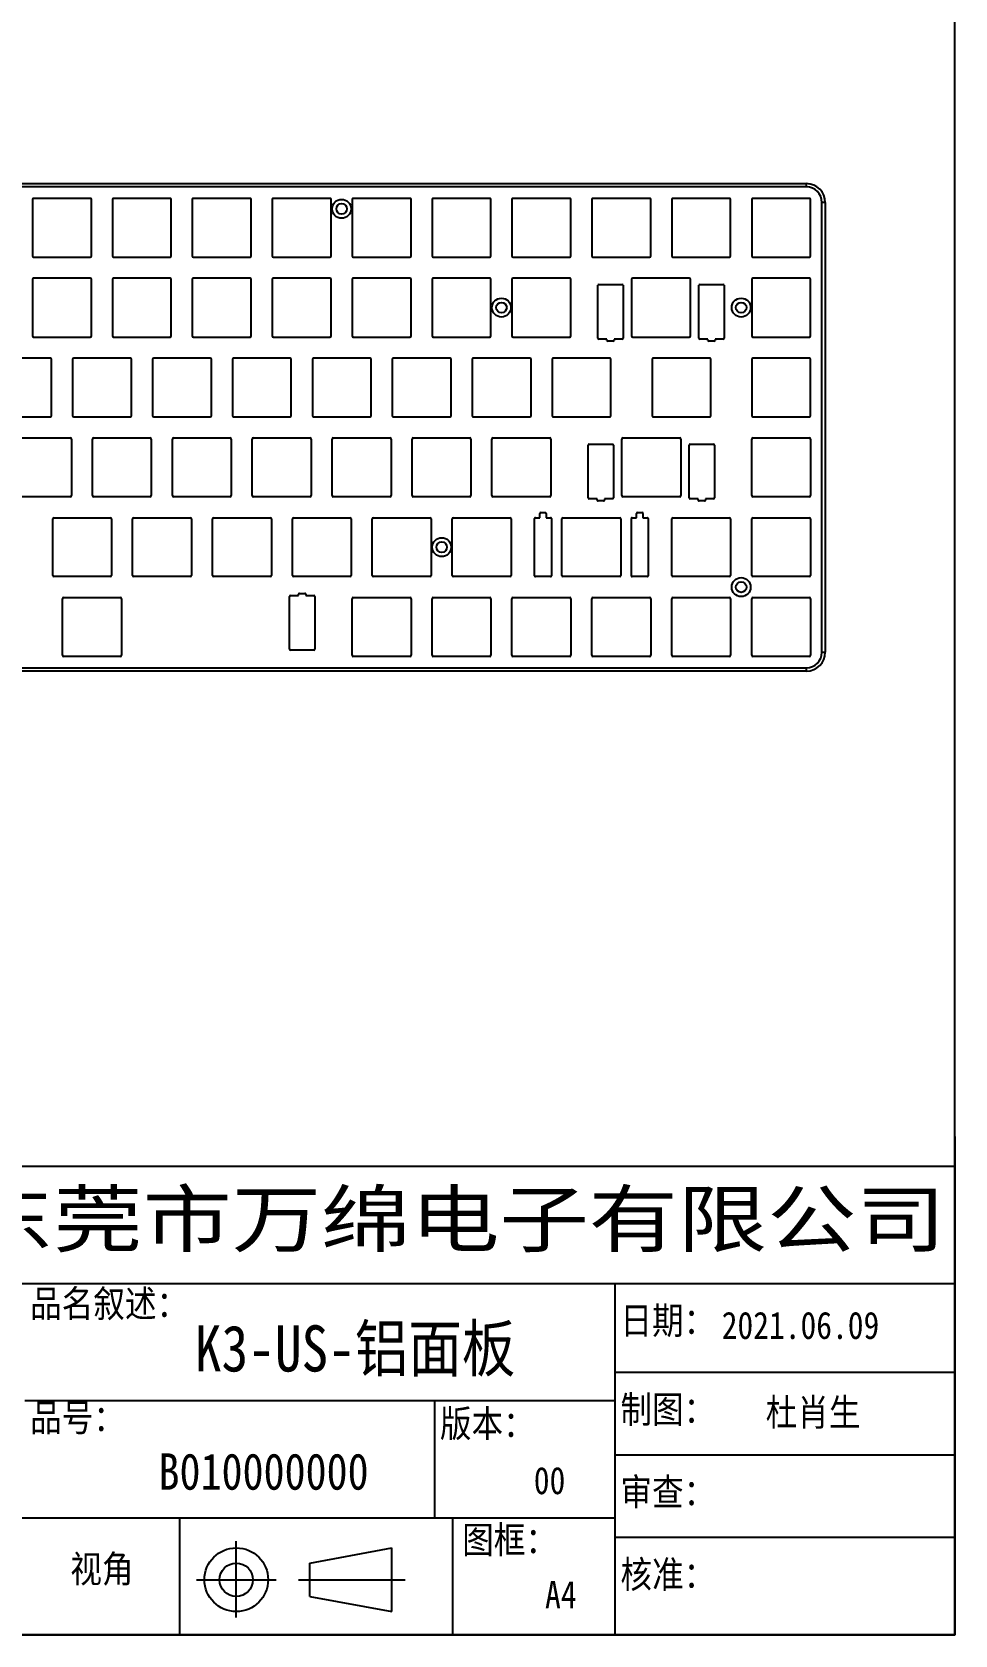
# Model space of a CAD drawing. Header units: millimetres. Extents: x -670 to 186, y 33 to 638.
# Drawn here: x -33.7 to 185.8, y 32.9 to 414.3 of the extents above; entities that cross this region are included whole.
import ezdxf

# ---------------------------------------------------------------- set-up
doc = ezdxf.new("R2010")
doc.units = ezdxf.units.MM
doc.header["$LTSCALE"] = 16.335
doc.layers.get('0').update_dxf_attribs({"linetype": 'CONTINUOUS'})
doc.layers.add('图框', color=7, linetype='CONTINUOUS')
doc.styles.get("Standard").update_dxf_attribs({"font": '', "width": 0.85, "height": 6})
doc.styles.get('Standard').set_extended_font_data('SimSun')

msp = doc.modelspace()

# ---------------------------------------------------------------- linework, layer by layer
at = {"color": 7, "linetype": 'Continuous'}
for p, q in [((-146.567, 378.227), (150.433, 378.227)), ((150.433, 377.427), (150.433, 378.227)), ((150.433, 377.427), (-146.567, 377.427)), ((-33.567, 374.457), (-33.567, 360.997)), ((-19.837, 374.727), (-33.297, 374.727)), ((-19.567, 360.997), (-19.567, 374.457)), ((-14.567, 374.457), (-14.567, 360.997)), ((-0.837, 374.727), (-14.297, 374.727)), ((-0.567, 360.997), (-0.567, 374.457)), ((4.433, 374.457), (4.433, 360.997)), ((18.163, 374.727), (4.703, 374.727)), ((18.433, 360.997), (18.433, 374.457)), ((23.433, 374.457), (23.433, 360.997)), ((37.163, 374.727), (23.703, 374.727)), ((37.433, 360.997), (37.433, 374.457)), ((42.433, 374.457), (42.433, 360.997)), ((56.163, 374.727), (42.703, 374.727)), ((56.433, 360.997), (56.433, 374.457)), ((61.433, 374.457), (61.433, 360.997)), ((75.163, 374.727), (61.703, 374.727)), ((75.433, 360.997), (75.433, 374.457)), ((80.433, 374.457), (80.433, 360.997)), ((94.163, 374.727), (80.703, 374.727)), ((94.433, 360.997), (94.433, 374.457)), ((99.433, 374.457), (99.433, 360.997)), ((113.163, 374.727), (99.703, 374.727)), ((113.433, 360.997), (113.433, 374.457)), ((118.433, 374.457), (118.433, 360.997)), ((132.163, 374.727), (118.703, 374.727)), ((132.433, 360.997), (132.433, 374.457)), ((137.433, 374.457), (137.433, 360.997)), ((151.163, 374.727), (137.703, 374.727)), ((151.433, 360.997), (151.433, 374.457)), ((154.933, 373.727), (154.133, 373.727)), ((154.133, 266.727), (154.133, 373.727)), ((154.933, 373.727), (154.933, 266.727)), ((-33.297, 360.727), (-19.837, 360.727)), ((-14.297, 360.727), (-0.837, 360.727)), ((4.703, 360.727), (18.163, 360.727)), ((23.703, 360.727), (37.163, 360.727)), ((42.703, 360.727), (56.163, 360.727)), ((61.703, 360.727), (75.163, 360.727)), ((80.703, 360.727), (94.163, 360.727)), ((99.703, 360.727), (113.163, 360.727)), ((118.703, 360.727), (132.163, 360.727)), ((137.703, 360.727), (151.163, 360.727)), ((-33.567, 355.457), (-33.567, 341.997)), ((-19.837, 355.727), (-33.297, 355.727)), ((-19.567, 341.997), (-19.567, 355.457)), ((-14.567, 355.457), (-14.567, 341.997)), ((-0.837, 355.727), (-14.297, 355.727)), ((-0.567, 341.997), (-0.567, 355.457)), ((4.433, 355.457), (4.433, 341.997)), ((18.163, 355.727), (4.703, 355.727)), ((18.433, 341.997), (18.433, 355.457)), ((23.433, 355.457), (23.433, 341.997)), ((37.163, 355.727), (23.703, 355.727)), ((37.433, 341.997), (37.433, 355.457)), ((42.433, 355.457), (42.433, 341.997)), ((56.163, 355.727), (42.703, 355.727)), ((56.433, 341.997), (56.433, 355.457)), ((61.433, 355.457), (61.433, 341.997)), ((75.163, 355.727), (61.703, 355.727)), ((75.433, 341.997), (75.433, 355.457)), ((80.433, 355.457), (80.433, 341.997)), ((94.163, 355.727), (80.703, 355.727)), ((94.433, 341.997), (94.433, 355.457)), ((108.873, 355.457), (108.873, 341.997)), ((122.603, 355.727), (109.143, 355.727)), ((122.873, 341.997), (122.873, 355.457)), ((137.433, 355.457), (137.433, 341.997)), ((151.163, 355.727), (137.703, 355.727)), ((151.433, 341.997), (151.433, 355.457)), ((100.873, 341.427), (100.873, 354.027)), ((101.073, 354.227), (106.673, 354.227)), ((106.873, 354.027), (106.873, 341.427)), ((124.873, 341.427), (124.873, 354.027)), ((125.073, 354.227), (130.673, 354.227)), ((130.873, 354.027), (130.873, 341.427)), ((-33.297, 341.727), (-19.837, 341.727)), ((-14.297, 341.727), (-0.837, 341.727)), ((4.703, 341.727), (18.163, 341.727)), ((23.703, 341.727), (37.163, 341.727)), ((42.703, 341.727), (56.163, 341.727)), ((61.703, 341.727), (75.163, 341.727)), ((80.703, 341.727), (94.163, 341.727)), ((103.023, 341.227), (101.073, 341.227)), ((103.023, 340.927), (103.023, 341.227)), ((104.523, 340.727), (103.223, 340.727)), ((106.673, 341.227), (104.723, 341.227)), ((104.723, 341.227), (104.723, 340.927)), ((109.143, 341.727), (122.603, 341.727)), ((127.023, 341.227), (125.073, 341.227)), ((127.023, 340.927), (127.023, 341.227)), ((128.523, 340.727), (127.223, 340.727)), ((130.673, 341.227), (128.723, 341.227)), ((128.723, 341.227), (128.723, 340.927)), ((137.703, 341.727), (151.163, 341.727)), ((-29.297, 336.727), (-42.757, 336.727)), ((-29.027, 322.997), (-29.027, 336.457)), ((-24.027, 336.457), (-24.027, 322.997)), ((-10.297, 336.727), (-23.757, 336.727)), ((-10.027, 322.997), (-10.027, 336.457)), ((-5.027, 336.457), (-5.027, 322.997)), ((8.703, 336.727), (-4.757, 336.727)), ((8.973, 322.997), (8.973, 336.457)), ((13.973, 336.457), (13.973, 322.997)), ((27.703, 336.727), (14.243, 336.727)), ((27.973, 322.997), (27.973, 336.457)), ((32.973, 336.457), (32.973, 322.997)), ((46.703, 336.727), (33.243, 336.727)), ((46.973, 322.997), (46.973, 336.457)), ((51.973, 336.457), (51.973, 322.997)), ((65.703, 336.727), (52.243, 336.727)), ((65.973, 322.997), (65.973, 336.457)), ((70.973, 336.457), (70.973, 322.997)), ((84.703, 336.727), (71.243, 336.727)), ((84.973, 322.997), (84.973, 336.457)), ((89.973, 336.457), (89.973, 322.997)), ((103.703, 336.727), (90.243, 336.727)), ((103.973, 322.997), (103.973, 336.457)), ((137.433, 336.457), (137.433, 322.997)), ((151.163, 336.727), (137.703, 336.727)), ((151.433, 322.997), (151.433, 336.457)), ((-42.757, 322.727), (-29.297, 322.727)), ((-23.757, 322.727), (-10.297, 322.727)), ((-4.757, 322.727), (8.703, 322.727)), ((14.243, 322.727), (27.703, 322.727)), ((33.243, 322.727), (46.703, 322.727)), ((52.243, 322.727), (65.703, 322.727)), ((71.243, 322.727), (84.703, 322.727)), ((90.243, 322.727), (103.703, 322.727)), ((137.703, 322.727), (151.163, 322.727)), ((-38.047, 317.727), (-24.587, 317.727)), ((-24.317, 317.457), (-24.317, 303.997)), ((-19.317, 303.997), (-19.317, 317.457)), ((-19.047, 317.727), (-5.587, 317.727)), ((-5.317, 317.457), (-5.317, 303.997)), ((-0.317, 303.997), (-0.317, 317.457)), ((-0.047, 317.727), (13.413, 317.727)), ((13.683, 317.457), (13.683, 303.997)), ((18.683, 303.997), (18.683, 317.457)), ((18.953, 317.727), (32.413, 317.727)), ((32.683, 317.457), (32.683, 303.997)), ((37.683, 303.997), (37.683, 317.457)), ((37.953, 317.727), (51.413, 317.727)), ((51.683, 317.457), (51.683, 303.997)), ((56.683, 303.997), (56.683, 317.457)), ((56.953, 317.727), (70.413, 317.727)), ((70.683, 317.457), (70.683, 303.997)), ((75.683, 303.997), (75.683, 317.457)), ((75.953, 317.727), (89.413, 317.727)), ((89.683, 317.457), (89.683, 303.997)), ((137.433, 303.997), (137.433, 317.457)), ((137.703, 317.727), (151.163, 317.727)), ((151.433, 317.457), (151.433, 303.997)), ((-24.587, 303.727), (-38.047, 303.727)), ((-5.587, 303.727), (-19.047, 303.727)), ((13.413, 303.727), (-0.047, 303.727)), ((32.413, 303.727), (18.953, 303.727)), ((51.413, 303.727), (37.953, 303.727)), ((70.413, 303.727), (56.953, 303.727)), ((89.413, 303.727), (75.953, 303.727)), ((151.163, 303.727), (137.703, 303.727)), ((-28.767, 284.997), (-28.767, 298.457)), ((-28.497, 298.727), (-15.037, 298.727)), ((-14.767, 298.457), (-14.767, 284.997)), ((-9.767, 284.997), (-9.767, 298.457)), ((-9.497, 298.727), (3.963, 298.727)), ((4.233, 298.457), (4.233, 284.997)), ((9.233, 284.997), (9.233, 298.457)), ((9.503, 298.727), (22.963, 298.727)), ((23.233, 298.457), (23.233, 284.997)), ((28.233, 284.997), (28.233, 298.457)), ((28.503, 298.727), (41.963, 298.727)), ((42.233, 298.457), (42.233, 284.997)), ((47.233, 284.997), (47.233, 298.457)), ((47.503, 298.727), (60.963, 298.727)), ((61.233, 298.457), (61.233, 284.997)), ((66.233, 284.997), (66.233, 298.457)), ((66.503, 298.727), (79.963, 298.727)), ((80.233, 298.457), (80.233, 284.997)), ((85.833, 284.927), (85.833, 298.527)), ((86.033, 298.727), (87.083, 298.727)), ((87.083, 298.727), (87.083, 299.777)), ((87.283, 299.977), (88.383, 299.977)), ((88.583, 299.777), (88.583, 298.727)), ((88.583, 298.727), (89.633, 298.727)), ((89.833, 298.527), (89.833, 284.927)), ((92.333, 284.997), (92.333, 298.457)), ((92.603, 298.727), (106.063, 298.727)), ((106.333, 298.457), (106.333, 284.997)), ((108.833, 284.927), (108.833, 298.527)), ((109.033, 298.727), (110.083, 298.727)), ((110.083, 298.727), (110.083, 299.777)), ((110.283, 299.977), (111.383, 299.977)), ((111.583, 299.777), (111.583, 298.727)), ((111.583, 298.727), (112.633, 298.727)), ((112.833, 298.527), (112.833, 284.927)), ((118.433, 284.997), (118.433, 298.457)), ((118.703, 298.727), (132.163, 298.727)), ((132.433, 298.457), (132.433, 284.997)), ((137.433, 284.997), (137.433, 298.457)), ((137.703, 298.727), (151.163, 298.727)), ((151.433, 298.457), (151.433, 284.997)), ((-15.037, 284.727), (-28.497, 284.727)), ((3.963, 284.727), (-9.497, 284.727)), ((22.963, 284.727), (9.503, 284.727)), ((41.963, 284.727), (28.503, 284.727)), ((60.963, 284.727), (47.503, 284.727)), ((79.963, 284.727), (66.503, 284.727)), ((89.633, 284.727), (86.033, 284.727)), ((106.063, 284.727), (92.603, 284.727)), ((112.633, 284.727), (109.033, 284.727)), ((132.163, 284.727), (118.703, 284.727)), ((151.163, 284.727), (137.703, 284.727)), ((-26.442, 265.997), (-26.442, 279.457)), ((-26.172, 279.727), (-12.712, 279.727)), ((-12.442, 279.457), (-12.442, 265.997)), ((27.558, 267.427), (27.558, 280.027)), ((27.758, 280.227), (29.708, 280.227)), ((29.708, 280.227), (29.708, 280.527)), ((29.908, 280.727), (31.208, 280.727)), ((31.408, 280.527), (31.408, 280.227)), ((31.408, 280.227), (33.358, 280.227)), ((33.558, 280.027), (33.558, 267.427)), ((42.433, 265.997), (42.433, 279.457)), ((42.703, 279.727), (56.163, 279.727)), ((56.433, 279.457), (56.433, 265.997)), ((61.433, 265.997), (61.433, 279.457)), ((61.703, 279.727), (75.163, 279.727)), ((75.433, 279.457), (75.433, 265.997)), ((80.433, 265.997), (80.433, 279.457)), ((80.703, 279.727), (94.163, 279.727)), ((94.433, 279.457), (94.433, 265.997)), ((99.433, 265.997), (99.433, 279.457)), ((99.703, 279.727), (113.163, 279.727)), ((113.433, 279.457), (113.433, 265.997)), ((118.433, 265.997), (118.433, 279.457)), ((118.703, 279.727), (132.163, 279.727)), ((132.433, 279.457), (132.433, 265.997)), ((137.433, 265.997), (137.433, 279.457)), ((137.703, 279.727), (151.163, 279.727)), ((151.433, 279.457), (151.433, 265.997)), ((33.358, 267.227), (27.758, 267.227)), ((-12.712, 265.727), (-26.172, 265.727)), ((56.163, 265.727), (42.703, 265.727)), ((75.163, 265.727), (61.703, 265.727)), ((94.163, 265.727), (80.703, 265.727)), ((113.163, 265.727), (99.703, 265.727)), ((132.163, 265.727), (118.703, 265.727)), ((151.163, 265.727), (137.703, 265.727)), ((154.133, 266.727), (154.933, 266.727)), ((-146.567, 263.027), (150.433, 263.027)), ((150.433, 262.227), (-146.567, 262.227)), ((150.433, 262.227), (150.433, 263.027))]:
    msp.add_line(p, q, dxfattribs=at)
at = {"color": 1, "linetype": 'Continuous'}
for p, q in [((113.733, 336.457), (113.733, 322.997)), ((127.463, 336.727), (114.003, 336.727)), ((127.733, 322.997), (127.733, 336.457)), ((114.003, 322.727), (127.463, 322.727)), ((106.583, 303.997), (106.583, 317.457)), ((106.853, 317.727), (120.313, 317.727)), ((120.583, 317.457), (120.583, 303.997)), ((98.583, 303.427), (98.583, 316.027)), ((98.783, 316.227), (104.383, 316.227)), ((104.583, 316.027), (104.583, 303.427)), ((122.583, 303.427), (122.583, 316.027)), ((122.783, 316.227), (128.383, 316.227)), ((128.583, 316.027), (128.583, 303.427)), ((100.733, 303.227), (98.783, 303.227)), ((100.733, 302.927), (100.733, 303.227)), ((102.233, 302.727), (100.933, 302.727)), ((104.383, 303.227), (102.433, 303.227)), ((102.433, 303.227), (102.433, 302.927)), ((120.313, 303.727), (106.853, 303.727)), ((124.733, 303.227), (122.783, 303.227)), ((124.733, 302.927), (124.733, 303.227)), ((126.233, 302.727), (124.933, 302.727)), ((128.383, 303.227), (126.433, 303.227)), ((126.433, 303.227), (126.433, 302.927))]:
    msp.add_line(p, q, dxfattribs=at)
at = {"color": 7, "linetype": 'Continuous'}
for centre, radius in [((39.933, 372.227), 2.25), ((39.933, 372.227), 1.25), ((77.933, 348.727), 2.25), ((134.933, 348.727), 2.25), ((77.933, 348.727), 1.25), ((134.933, 348.727), 1.25), ((63.733, 291.727), 2.25), ((63.733, 291.727), 1.25), ((134.933, 282.227), 2.25), ((134.933, 282.227), 1.25)]:
    msp.add_circle(centre, radius, dxfattribs=at)
for centre, radius, start, end in [((150.433, 373.727), 4.5, 0, 90), ((-33.297, 374.457), 0.27, 90, 180), ((-19.837, 374.457), 0.27, 0, 90), ((-14.297, 374.457), 0.27, 90, 180), ((-0.837, 374.457), 0.27, 0, 90), ((4.703, 374.457), 0.27, 90, 180), ((18.163, 374.457), 0.27, 0, 90), ((23.703, 374.457), 0.27, 90, 180), ((37.163, 374.457), 0.27, 0, 90), ((42.703, 374.457), 0.27, 90, 180), ((56.163, 374.457), 0.27, 0, 90), ((61.703, 374.457), 0.27, 90, 180), ((75.163, 374.457), 0.27, 0, 90), ((80.703, 374.457), 0.27, 90, 180), ((94.163, 374.457), 0.27, 0, 90), ((99.703, 374.457), 0.27, 90, 180), ((113.163, 374.457), 0.27, 0, 90), ((118.703, 374.457), 0.27, 90, 180), ((132.163, 374.457), 0.27, 0, 90), ((137.703, 374.457), 0.27, 90, 180), ((150.433, 373.727), 3.7, 0, 90), ((151.163, 374.457), 0.27, 0, 90), ((-33.297, 360.997), 0.27, 180, 270), ((-19.837, 360.997), 0.27, 270, 0), ((-14.297, 360.997), 0.27, 180, 270), ((-0.837, 360.997), 0.27, 270, 0), ((4.703, 360.997), 0.27, 180, 270), ((18.163, 360.997), 0.27, 270, 0), ((23.703, 360.997), 0.27, 180, 270), ((37.163, 360.997), 0.27, 270, 0), ((42.703, 360.997), 0.27, 180, 270), ((56.163, 360.997), 0.27, 270, 0), ((61.703, 360.997), 0.27, 180, 270), ((75.163, 360.997), 0.27, 270, 0), ((80.703, 360.997), 0.27, 180, 270), ((94.163, 360.997), 0.27, 270, 0), ((99.703, 360.997), 0.27, 180, 270), ((113.163, 360.997), 0.27, 270, 0), ((118.703, 360.997), 0.27, 180, 270), ((132.163, 360.997), 0.27, 270, 0), ((137.703, 360.997), 0.27, 180, 270), ((151.163, 360.997), 0.27, 270, 0), ((-33.297, 355.457), 0.27, 90, 180), ((-19.837, 355.457), 0.27, 0, 90), ((-14.297, 355.457), 0.27, 90, 180), ((-0.837, 355.457), 0.27, 0, 90), ((4.703, 355.457), 0.27, 90, 180), ((18.163, 355.457), 0.27, 0, 90), ((23.703, 355.457), 0.27, 90, 180), ((37.163, 355.457), 0.27, 0, 90), ((42.703, 355.457), 0.27, 90, 180), ((56.163, 355.457), 0.27, 0, 90), ((61.703, 355.457), 0.27, 90, 180), ((75.163, 355.457), 0.27, 0, 90), ((80.703, 355.457), 0.27, 90, 180), ((94.163, 355.457), 0.27, 0, 90), ((109.143, 355.457), 0.27, 90, 180), ((122.603, 355.457), 0.27, 0, 90), ((137.703, 355.457), 0.27, 90, 180), ((151.163, 355.457), 0.27, 0, 90), ((101.073, 354.027), 0.2, 90, 180), ((106.673, 354.027), 0.2, 0, 90), ((125.073, 354.027), 0.2, 90, 180), ((130.673, 354.027), 0.2, 0, 90), ((-33.297, 341.997), 0.27, 180, 270), ((-19.837, 341.997), 0.27, 270, 0), ((-14.297, 341.997), 0.27, 180, 270), ((-0.837, 341.997), 0.27, 270, 0), ((4.703, 341.997), 0.27, 180, 270), ((18.163, 341.997), 0.27, 270, 0), ((23.703, 341.997), 0.27, 180, 270), ((37.163, 341.997), 0.27, 270, 0), ((42.703, 341.997), 0.27, 180, 270), ((56.163, 341.997), 0.27, 270, 0), ((61.703, 341.997), 0.27, 180, 270), ((75.163, 341.997), 0.27, 270, 0), ((80.703, 341.997), 0.27, 180, 270), ((94.163, 341.997), 0.27, 270, 0), ((101.073, 341.427), 0.2, 180, 270), ((103.223, 340.927), 0.2, 180, 270), ((104.523, 340.927), 0.2, 270, 0), ((106.673, 341.427), 0.2, 270, 0), ((109.143, 341.997), 0.27, 180, 270), ((122.603, 341.997), 0.27, 270, 0), ((125.073, 341.427), 0.2, 180, 270), ((127.223, 340.927), 0.2, 180, 270), ((128.523, 340.927), 0.2, 270, 0), ((130.673, 341.427), 0.2, 270, 0), ((137.703, 341.997), 0.27, 180, 270), ((151.163, 341.997), 0.27, 270, 0), ((-29.297, 336.457), 0.27, 0, 90), ((-23.757, 336.457), 0.27, 90, 180), ((-10.297, 336.457), 0.27, 0, 90), ((-4.757, 336.457), 0.27, 90, 180), ((8.703, 336.457), 0.27, 0, 90), ((14.243, 336.457), 0.27, 90, 180), ((27.703, 336.457), 0.27, 0, 90), ((33.243, 336.457), 0.27, 90, 180), ((46.703, 336.457), 0.27, 0, 90), ((52.243, 336.457), 0.27, 90, 180), ((65.703, 336.457), 0.27, 0, 90), ((71.243, 336.457), 0.27, 90, 180), ((84.703, 336.457), 0.27, 0, 90), ((90.243, 336.457), 0.27, 90, 180), ((103.703, 336.457), 0.27, 0, 90), ((137.703, 336.457), 0.27, 90, 180), ((151.163, 336.457), 0.27, 0, 90), ((-29.297, 322.997), 0.27, 270, 0), ((-23.757, 322.997), 0.27, 180, 270), ((-10.297, 322.997), 0.27, 270, 0), ((-4.757, 322.997), 0.27, 180, 270), ((8.703, 322.997), 0.27, 270, 0), ((14.243, 322.997), 0.27, 180, 270), ((27.703, 322.997), 0.27, 270, 0), ((33.243, 322.997), 0.27, 180, 270), ((46.703, 322.997), 0.27, 270, 0), ((52.243, 322.997), 0.27, 180, 270), ((65.703, 322.997), 0.27, 270, 0), ((71.243, 322.997), 0.27, 180, 270), ((84.703, 322.997), 0.27, 270, 0), ((90.243, 322.997), 0.27, 180, 270), ((103.703, 322.997), 0.27, 270, 0), ((137.703, 322.997), 0.27, 180, 270), ((151.163, 322.997), 0.27, 270, 0), ((-24.587, 317.457), 0.27, 0, 90), ((-19.047, 317.457), 0.27, 90, 180), ((-5.587, 317.457), 0.27, 0, 90), ((-0.047, 317.457), 0.27, 90, 180), ((13.413, 317.457), 0.27, 0, 90), ((18.953, 317.457), 0.27, 90, 180), ((32.413, 317.457), 0.27, 0, 90), ((37.953, 317.457), 0.27, 90, 180), ((51.413, 317.457), 0.27, 0, 90), ((56.953, 317.457), 0.27, 90, 180), ((70.413, 317.457), 0.27, 0, 90), ((75.953, 317.457), 0.27, 90, 180), ((89.413, 317.457), 0.27, 0, 90), ((137.703, 317.457), 0.27, 90, 180), ((151.163, 317.457), 0.27, 0, 90), ((-24.587, 303.997), 0.27, 270, 0), ((-19.047, 303.997), 0.27, 180, 270), ((-5.587, 303.997), 0.27, 270, 0), ((-0.047, 303.997), 0.27, 180, 270), ((13.413, 303.997), 0.27, 270, 0), ((18.953, 303.997), 0.27, 180, 270), ((32.413, 303.997), 0.27, 270, 0), ((37.953, 303.997), 0.27, 180, 270), ((51.413, 303.997), 0.27, 270, 0), ((56.953, 303.997), 0.27, 180, 270), ((70.413, 303.997), 0.27, 270, 0), ((75.953, 303.997), 0.27, 180, 270), ((89.413, 303.997), 0.27, 270, 0), ((137.703, 303.997), 0.27, 180, 270), ((151.163, 303.997), 0.27, 270, 0), ((-28.497, 298.457), 0.27, 90, 180), ((-15.037, 298.457), 0.27, 0, 90), ((-9.497, 298.457), 0.27, 90, 180), ((3.963, 298.457), 0.27, 0, 90), ((9.503, 298.457), 0.27, 90, 180), ((22.963, 298.457), 0.27, 0, 90), ((28.503, 298.457), 0.27, 90, 180), ((41.963, 298.457), 0.27, 0, 90), ((47.503, 298.457), 0.27, 90, 180), ((60.963, 298.457), 0.27, 0, 90), ((66.503, 298.457), 0.27, 90, 180), ((79.963, 298.457), 0.27, 0, 90), ((86.033, 298.527), 0.2, 90, 180), ((87.283, 299.777), 0.2, 90, 180), ((88.383, 299.777), 0.2, 0, 90), ((89.633, 298.527), 0.2, 0, 90), ((92.603, 298.457), 0.27, 90, 180), ((106.063, 298.457), 0.27, 0, 90), ((109.033, 298.527), 0.2, 90, 180), ((110.283, 299.777), 0.2, 90, 180), ((111.383, 299.777), 0.2, 0, 90), ((112.633, 298.527), 0.2, 0, 90), ((118.703, 298.457), 0.27, 90, 180), ((132.163, 298.457), 0.27, 0, 90), ((137.703, 298.457), 0.27, 90, 180), ((151.163, 298.457), 0.27, 0, 90), ((-28.497, 284.997), 0.27, 180, 270), ((-15.037, 284.997), 0.27, 270, 0), ((-9.497, 284.997), 0.27, 180, 270), ((3.963, 284.997), 0.27, 270, 0), ((9.503, 284.997), 0.27, 180, 270), ((22.963, 284.997), 0.27, 270, 0), ((28.503, 284.997), 0.27, 180, 270), ((41.963, 284.997), 0.27, 270, 0), ((47.503, 284.997), 0.27, 180, 270), ((60.963, 284.997), 0.27, 270, 0), ((66.503, 284.997), 0.27, 180, 270), ((79.963, 284.997), 0.27, 270, 0), ((86.033, 284.927), 0.2, 180, 270), ((89.633, 284.927), 0.2, 270, 0), ((92.603, 284.997), 0.27, 180, 270), ((106.063, 284.997), 0.27, 270, 0), ((109.033, 284.927), 0.2, 180, 270), ((112.633, 284.927), 0.2, 270, 0), ((118.703, 284.997), 0.27, 180, 270), ((132.163, 284.997), 0.27, 270, 0), ((137.703, 284.997), 0.27, 180, 270), ((151.163, 284.997), 0.27, 270, 0), ((-26.172, 279.457), 0.27, 90, 180), ((-12.712, 279.457), 0.27, 0, 90), ((27.758, 280.027), 0.2, 90, 180), ((29.908, 280.527), 0.2, 90, 180), ((31.208, 280.527), 0.2, 0, 90), ((33.358, 280.027), 0.2, 0, 90), ((42.703, 279.457), 0.27, 90, 180), ((56.163, 279.457), 0.27, 0, 90), ((61.703, 279.457), 0.27, 90, 180), ((75.163, 279.457), 0.27, 0, 90), ((80.703, 279.457), 0.27, 90, 180), ((94.163, 279.457), 0.27, 0, 90), ((99.703, 279.457), 0.27, 90, 180), ((113.163, 279.457), 0.27, 0, 90), ((118.703, 279.457), 0.27, 90, 180), ((132.163, 279.457), 0.27, 0, 90), ((137.703, 279.457), 0.27, 90, 180), ((151.163, 279.457), 0.27, 0, 90), ((27.758, 267.427), 0.2, 180, 270), ((33.358, 267.427), 0.2, 270, 0), ((-26.172, 265.997), 0.27, 180, 270), ((-12.712, 265.997), 0.27, 270, 0), ((42.703, 265.997), 0.27, 180, 270), ((56.163, 265.997), 0.27, 270, 0), ((61.703, 265.997), 0.27, 180, 270), ((75.163, 265.997), 0.27, 270, 0), ((80.703, 265.997), 0.27, 180, 270), ((94.163, 265.997), 0.27, 270, 0), ((99.703, 265.997), 0.27, 180, 270), ((113.163, 265.997), 0.27, 270, 0), ((118.703, 265.997), 0.27, 180, 270), ((132.163, 265.997), 0.27, 270, 0), ((137.703, 265.997), 0.27, 180, 270), ((150.433, 266.727), 4.5, 270, 0), ((150.433, 266.727), 3.7, 270, 0), ((151.163, 265.997), 0.27, 270, 0)]:
    msp.add_arc(centre, radius, start, end, dxfattribs=at)
at = {"color": 1, "linetype": 'Continuous'}
for centre, radius, start, end in [((114.003, 336.457), 0.27, 90, 180), ((127.463, 336.457), 0.27, 0, 90), ((114.003, 322.997), 0.27, 180, 270), ((127.463, 322.997), 0.27, 270, 0), ((106.853, 317.457), 0.27, 90, 180), ((120.313, 317.457), 0.27, 0, 90), ((98.783, 316.027), 0.2, 90, 180), ((104.383, 316.027), 0.2, 0, 90), ((122.783, 316.027), 0.2, 90, 180), ((128.383, 316.027), 0.2, 0, 90), ((98.783, 303.427), 0.2, 180, 270), ((100.933, 302.927), 0.2, 180, 270), ((102.233, 302.927), 0.2, 270, 0), ((104.383, 303.427), 0.2, 270, 0), ((106.853, 303.997), 0.27, 180, 270), ((120.313, 303.997), 0.27, 270, 0), ((122.783, 303.427), 0.2, 180, 270), ((124.933, 302.927), 0.2, 180, 270), ((126.233, 302.927), 0.2, 270, 0), ((128.383, 303.427), 0.2, 270, 0)]:
    msp.add_arc(centre, radius, start, end, dxfattribs=at)
at = {"layer": '图框'}
for p, q in [((185.759, 151.488), (185.759, 32.907)), ((-134.4, 144.443), (185.759, 144.443)), ((-134.4, 116.559), (185.759, 116.559)), ((104.944, 32.907), (104.944, 116.559)), ((104.944, 95.418), (185.759, 95.418)), ((-35.419, 88.675), (104.944, 88.675)), ((62.023, 88.675), (62.023, 60.791)), ((104.944, 75.79), (185.759, 75.79)), ((-134.4, 60.791), (104.944, 60.791)), ((1.383, 60.791), (1.383, 32.907)), ((66.29, 60.791), (66.29, 32.907)), ((14.886, 37.018), (14.886, 55.249)), ((32.402, 50.011), (51.901, 53.621)), ((51.901, 38.48), (51.901, 53.621)), ((104.944, 56.162), (185.759, 56.162)), ((32.402, 42.09), (32.402, 50.011)), ((5.391, 46.051), (24.332, 46.051)), ((29.706, 46.051), (55.079, 46.051)), ((32.402, 42.09), (51.901, 38.48)), ((185.759, 32.907), (-134.4, 32.907))]:
    msp.add_line(p, q, dxfattribs=at)
msp.add_lwpolyline([(-669.601, 32.907), (185.759, 32.907), (185.759, 637.707), (-669.601, 637.707)], close=True, dxfattribs=at)
for radius in [7.571, 3.96]:
    msp.add_circle((14.886, 46.051), radius, dxfattribs=at)

# ---------------------------------------------------------------- texts
at = {"layer": '图框', "insert": (-49.806, 138.352), "char_height": 12.96, "width": 254.76943, "attachment_point": 1}
msp.add_mtext('{\\fMicrosoft YaHei|b0|i0|c134|p34;\\W1.2;东莞市万绵电子有限公司}', dxfattribs=at)
at = {"layer": '图框', "lineweight": 0, "attachment_point": 1}
for s, insert, char_height, width in [('{\\fSimSun|b0|i0|c134|p54;\\C4;品名叙述：}', (-34.133, 114.993), 6.48, 65.04109), ('{\\fSimSun|b0|i0|c134|p54;\\C4;日期：}', (106.23, 110.957), 6.48, 65.04109), ('{\\fSimSun|b0|i0|c134|p54;\\C4;K3-US-铝面板}', (5.033, 106.563), 10.96923, 95.1744), ('{\\fSimSun|b0|i0|c134|p54;\\C4;2021.06.09}', (130.308, 109.817), 6.48, 65.04109), ('{\\fSimSun|b0|i0|c134|p54;\\C4;品号：}', (-34.133, 87.831), 6.48, 65.04109), ('{\\fSimSun|b0|i0|c134|p54;\\C4;制图：}', (106.23, 89.815), 6.48, 65.04109), ('{\\fSimSun|b0|i0|c134|p54;\\C4;杜肖生}', (140.779, 89.129), 6.48, 65.04109), ('{\\fSimSun|b0|i0|c134|p54;\\C4;版本：}', (63.309, 86.45), 6.48, 65.04109), ('{\\fSimSun|b0|i0|c134|p54;\\C4;B010000000}', (-3.611, 76.113), 8.64, 95.1744), ('{\\fSimSun|b0|i0|c134|p54;\\C4;00}', (85.628, 72.888), 6.48, 65.04109), ('{\\fSimSun|b0|i0|c134|p54;\\C4;审查：}', (106.23, 70.188), 6.48, 65.04109), ('{\\fSimSun|b0|i0|c134|p54;\\C4;图框：}', (68.604, 58.782), 6.48, 65.04109), ('{\\fSimSun|b0|i0|c134|p54;\\C4;视角}', (-24.582, 51.85), 6.48, 65.04109), ('{\\fSimSun|b0|i0|c134|p54;\\C4;核准：}', (106.23, 50.56), 6.48, 65.04109), ('{\\fSimSun|b0|i0|c134|p54;\\C4;A4}', (88.304, 45.753), 6.48, 65.04109)]:
    msp.add_mtext(s, dxfattribs=dict(at, insert=insert, char_height=char_height, width=width))

doc.saveas('drawing.dxf')
